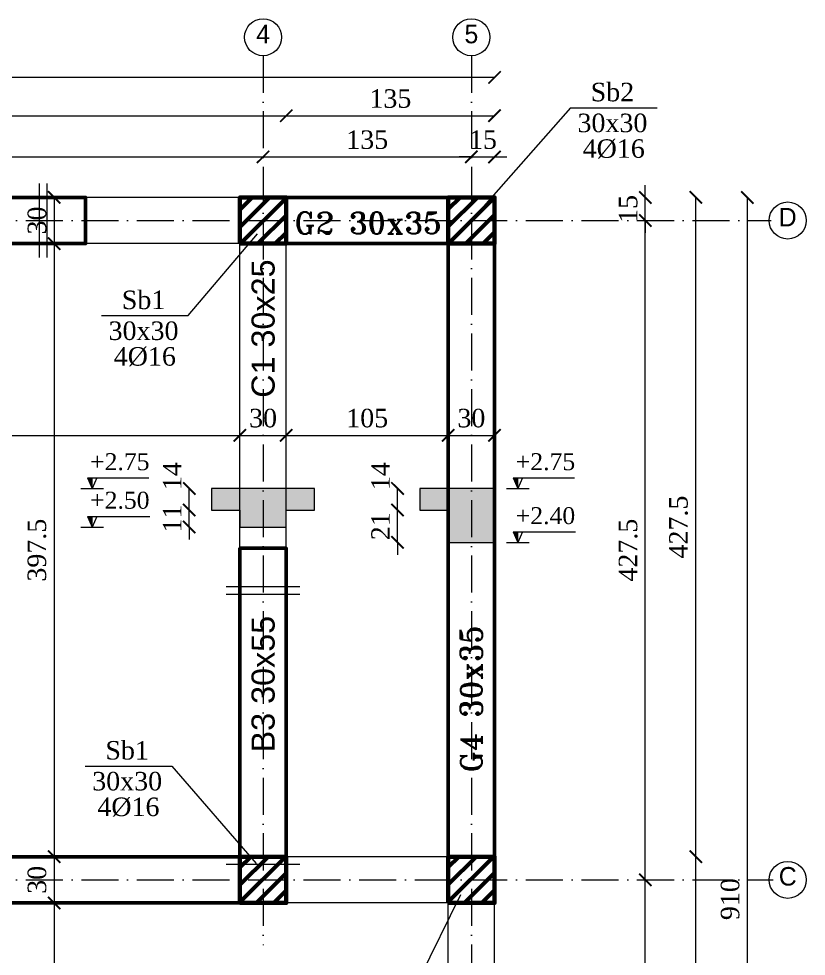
# Model space of a CAD drawing. Header units: millimetres. Extents: x 101328 to 154515, y -615720 to -604223.
# Drawn here: x 110650 to 115754, y -610302 to -604223 of the extents above; entities that cross this region are included whole.
import ezdxf
from ezdxf.enums import TextEntityAlignment as Align

# ---------------------------------------------------------------- set-up
doc = ezdxf.new("R2010")
doc.units = ezdxf.units.MM
doc.header["$PDMODE"] = 2
doc.header["$PDSIZE"] = 50
doc.linetypes.add('ACAD_ISO10W100', pattern=[18, 12, -3, 0, -3])
doc.layers.get('0').update_dxf_attribs({"lineweight": 15})
doc.layers.get('Defpoints').update_dxf_attribs({"color": 4})
for name, color, linetype, lineweight in [('Axe', 1, 'ACAD_ISO10W100', 18), ('Centuri', 7, 'Continuous', 15), ('Cofrag', 21, 'Continuous', 15), ('Cote', 7, 'Continuous', 18), ('Grinzi', 2, 'Continuous', 50), ('Stalpi', 11, 'Continuous', 60), ('Stalpi notatii', 4, 'Continuous', 20)]:
    doc.layers.add(name, color=color, linetype=linetype, lineweight=lineweight)
doc.layers.add('Markers', color=7, linetype='Continuous')
doc.layers.add('NEVAZUT', color=51, linetype='Continuous', lineweight=15, plot=False)
doc.styles.add('arial r150', font='arial.ttf', dxfattribs={"height": 150})
doc.styles.add('cezar', font='times.ttf')
doc.styles.add('GENERATED_STYLE_4', font='BELLB.TTF')
doc.styles.add('Roman Triplex', font='romant.shx')
doc.styles.add('WMF-Times New Roman0', font='times.ttf')
doc.dimstyles.new('Centimetri 50', dxfattribs={"dimtxt": 120, "dimasz": 80, "dimexe": 1, "dimexo": 1, "dimgap": 50, "dimtad": 1, "dimdec": 0, "dimlfac": 0.1, "dimdsep": 46, "dimtxsty": 'WMF-Times New Roman0', "dimblk": 'ARCHTICK', "dimcen": 40, "dimse1": 1, "dimse2": 1, "dimclrd": 256, "dimclre": 256, "dimclrt": 256, "dimadec": 0, "dimazin": 2, "dimtp": 0.1, "dimtm": 0.1, "dimtfac": 0.71, "dimtdec": 0, "dimtix": 1, "dimtmove": 0, "dimatfit": 3, "dimfxl": 1, "dimlwd": -1, "dimlwe": -1, "dimarcsym": 0})
doc.dimstyles.new('Centimetri 50 cu virgula', dxfattribs={"dimtxt": 120, "dimasz": 80, "dimexe": 1, "dimexo": 1, "dimgap": 50, "dimtad": 1, "dimdec": 1, "dimlfac": 0.1, "dimzin": 12, "dimdsep": 46, "dimtxsty": 'WMF-Times New Roman0', "dimblk": 'ARCHTICK', "dimcen": 0, "dimse1": 1, "dimse2": 1, "dimclrd": 256, "dimclre": 256, "dimclrt": 256, "dimadec": 0, "dimazin": 3, "dimtp": 0.1, "dimtm": 0.1, "dimtfac": 0.71, "dimtdec": 1, "dimtix": 1, "dimtmove": 0, "dimatfit": 3, "dimfxl": 1, "dimlwd": -1, "dimlwe": -1, "dimarcsym": 0})
pattern_1 = [(45, (-30521.63, -2480.97), (-56.126601, 56.126601), [])]

# ---------------------------------------------------------------- blocks, each defined once
blk = doc.blocks.new('_ArchTick')
at = {"color": 0, "linetype": 'ByBlock', "const_width": 0.15}
blk.add_lwpolyline([(-0.5, -0.5), (0.5, 0.5)], dxfattribs=at)
blk = doc.blocks.new('*D7335')
at = {"layer": 'Cote', "ltscale": 1.5, "transparency": 16777216}
blk.add_line((114711.1, -614331.3), (114711.1, -609806.3), dxfattribs=at)
at = {"layer": 'Defpoints', "color": 0, "ltscale": 1.5, "transparency": 16777216}
for p in [(114711.1, -609806.3), (115539.5, -609806.3), (115569.5, -614331.3)]:
    blk.add_point(p, dxfattribs=at)
at = {"layer": 'Cote', "ltscale": 1.5, "transparency": 16777216, "xscale": 80, "yscale": 80, "zscale": 80}
for p, rotation in [((114711.1, -609806.3), 90), ((114711.1, -614331.3), 270)]:
    blk.add_blockref('_ArchTick', p, dxfattribs=dict(at, rotation=rotation))
at = {"layer": 'Cote', "ltscale": 1.5, "transparency": 16777216, "insert": (114599.9, -612068.8), "char_height": 120, "attachment_point": 5, "rotation": 90, "style": 'WMF-Times New Roman0'}
blk.add_mtext('452.5', dxfattribs=at)
blk = doc.blocks.new('*D7336')
at = {"layer": 'Cote', "ltscale": 1.5, "transparency": 16777216}
blk.add_line((114711.1, -609806.3), (114711.1, -605531.3), dxfattribs=at)
at = {"layer": 'Defpoints', "color": 0, "ltscale": 1.5, "transparency": 16777216}
for p in [(114711.1, -605531.3), (115527.2, -605531.3), (115539.5, -609806.3)]:
    blk.add_point(p, dxfattribs=at)
at = {"layer": 'Cote', "ltscale": 1.5, "transparency": 16777216, "xscale": 80, "yscale": 80, "zscale": 80}
for p, rotation in [((114711.1, -605531.3), 90), ((114711.1, -609806.3), 270)]:
    blk.add_blockref('_ArchTick', p, dxfattribs=dict(at, rotation=rotation))
at = {"layer": 'Cote', "ltscale": 1.5, "transparency": 16777216, "insert": (114599.9, -607668.8), "char_height": 120, "attachment_point": 5, "rotation": 90, "style": 'WMF-Times New Roman0'}
blk.add_mtext('427.5', dxfattribs=at)
blk = doc.blocks.new('*D7338')
at = {"layer": 'Cote', "ltscale": 1.5, "transparency": 16777216}
blk.add_line((115037.9, -614481.3), (115037.9, -609656.3), dxfattribs=at)
at = {"layer": 'Defpoints', "color": 0, "ltscale": 1.5, "transparency": 16777216}
for p in [(113733.7, -609656.3), (115037.9, -609656.3), (113733.7, -614481.3)]:
    blk.add_point(p, dxfattribs=at)
at = {"layer": 'Cote', "ltscale": 1.5, "transparency": 16777216, "xscale": 80, "yscale": 80, "zscale": 80}
for p, rotation in [((115037.9, -609656.3), 90), ((115037.9, -614481.3), 270)]:
    blk.add_blockref('_ArchTick', p, dxfattribs=dict(at, rotation=rotation))
at = {"layer": 'Cote', "ltscale": 1.5, "transparency": 16777216, "insert": (114926.7, -612068.8), "char_height": 120, "attachment_point": 5, "rotation": 90, "style": 'WMF-Times New Roman0'}
blk.add_mtext('482.5', dxfattribs=at)
blk = doc.blocks.new('*D7339')
at = {"layer": 'Cote', "ltscale": 1.5, "transparency": 16777216}
blk.add_line((115037.9, -609656.3), (115037.9, -605381.3), dxfattribs=at)
at = {"layer": 'Defpoints', "color": 0, "ltscale": 1.5, "transparency": 16777216}
for p in [(113733.7, -605381.3), (115037.9, -605381.3), (113733.7, -609656.3)]:
    blk.add_point(p, dxfattribs=at)
at = {"layer": 'Cote', "ltscale": 1.5, "transparency": 16777216, "xscale": 80, "yscale": 80, "zscale": 80}
for p, rotation in [((115037.9, -605381.3), 90), ((115037.9, -609656.3), 270)]:
    blk.add_blockref('_ArchTick', p, dxfattribs=dict(at, rotation=rotation))
at = {"layer": 'Cote', "ltscale": 1.5, "transparency": 16777216, "insert": (114926.7, -607518.8), "char_height": 120, "attachment_point": 5, "rotation": 90, "style": 'WMF-Times New Roman0'}
blk.add_mtext('427.5', dxfattribs=at)
blk = doc.blocks.new('*D7340')
at = {"layer": 'Cote', "ltscale": 1.5, "transparency": 16777216}
blk.add_line((115372, -605381.3), (115372, -614481.3), dxfattribs=at)
at = {"layer": 'Defpoints', "color": 0, "ltscale": 1.5, "transparency": 16777216}
for p in [(113433.7, -605381.3), (113433.7, -614481.3), (115372, -614481.3)]:
    blk.add_point(p, dxfattribs=at)
at = {"layer": 'Cote', "ltscale": 1.5, "transparency": 16777216, "xscale": 80, "yscale": 80, "zscale": 80}
for p, rotation in [((115372, -605381.3), 90), ((115372, -614481.3), 270)]:
    blk.add_blockref('_ArchTick', p, dxfattribs=dict(at, rotation=rotation))
at = {"layer": 'Cote', "ltscale": 1.5, "transparency": 16777216, "insert": (115260.8, -609931.3), "char_height": 120, "attachment_point": 5, "rotation": 90, "style": 'WMF-Times New Roman0'}
blk.add_mtext('910', dxfattribs=at)
blk = doc.blocks.new('*D7341')
at = {"layer": 'Cote', "ltscale": 1.5, "transparency": 16777216}
for p, q in [((114711.1, -605381.3), (114711.1, -605301.3)), ((114711.1, -605531.3), (114711.1, -605381.3)), ((114711.1, -605531.3), (114711.1, -605611.3))]:
    blk.add_line(p, q, dxfattribs=at)
at = {"layer": 'Defpoints', "color": 0, "ltscale": 1.5, "transparency": 16777216}
for p in [(113433.7, -605381.3), (114711.1, -605381.3), (113433.7, -605531.3)]:
    blk.add_point(p, dxfattribs=at)
at = {"layer": 'Cote', "ltscale": 1.5, "transparency": 16777216, "xscale": 80, "yscale": 80, "zscale": 80}
for p, rotation in [((114711.1, -605381.3), 270), ((114711.1, -605531.3), 90)]:
    blk.add_blockref('_ArchTick', p, dxfattribs=dict(at, rotation=rotation))
at = {"layer": 'Cote', "ltscale": 1.5, "transparency": 16777216, "insert": (114600.1, -605456.3), "char_height": 120, "attachment_point": 5, "rotation": 90, "style": 'WMF-Times New Roman0'}
blk.add_mtext('15', dxfattribs=at)
blk = doc.blocks.new('*D7343')
at = {"layer": 'Cote', "ltscale": 1.5, "transparency": 16777216}
blk.add_line((106958.7, -605119), (112233.7, -605119), dxfattribs=at)
at = {"layer": 'Defpoints', "color": 0, "ltscale": 1.5, "transparency": 16777216}
for p in [(106958.7, -604463.2), (112233.7, -604463.2), (112233.7, -605119)]:
    blk.add_point(p, dxfattribs=at)
at = {"layer": 'Cote', "ltscale": 1.5, "transparency": 16777216, "xscale": 80, "yscale": 80, "zscale": 80, "rotation": 180}
blk.add_blockref('_ArchTick', (106958.7, -605119), dxfattribs=at)
at = {"layer": 'Cote', "ltscale": 1.5, "transparency": 16777216, "xscale": 80, "yscale": 80, "zscale": 80}
blk.add_blockref('_ArchTick', (112233.7, -605119), dxfattribs=at)
at = {"layer": 'Cote', "ltscale": 1.5, "transparency": 16777216, "insert": (109596.2, -605007.8), "char_height": 120, "attachment_point": 5, "style": 'WMF-Times New Roman0'}
blk.add_mtext('527.5', dxfattribs=at)
blk = doc.blocks.new('*D7344')
at = {"layer": 'Cote', "ltscale": 1.5, "transparency": 16777216}
blk.add_line((112233.7, -605119), (113583.7, -605119), dxfattribs=at)
at = {"layer": 'Defpoints', "color": 0, "ltscale": 1.5, "transparency": 16777216}
for p in [(112233.7, -604463.2), (113583.7, -604463.2), (113583.7, -605119)]:
    blk.add_point(p, dxfattribs=at)
at = {"layer": 'Cote', "ltscale": 1.5, "transparency": 16777216, "xscale": 80, "yscale": 80, "zscale": 80, "rotation": 180}
blk.add_blockref('_ArchTick', (112233.7, -605119), dxfattribs=at)
at = {"layer": 'Cote', "ltscale": 1.5, "transparency": 16777216, "xscale": 80, "yscale": 80, "zscale": 80}
blk.add_blockref('_ArchTick', (113583.7, -605119), dxfattribs=at)
at = {"layer": 'Cote', "ltscale": 1.5, "transparency": 16777216, "insert": (112908.7, -605007.9), "char_height": 120, "attachment_point": 5, "style": 'WMF-Times New Roman0'}
blk.add_mtext('135', dxfattribs=at)
blk = doc.blocks.new('*D7345')
at = {"layer": 'Cote', "ltscale": 1.5, "transparency": 16777216}
blk.add_line((102533.7, -604852.3), (112383.7, -604852.3), dxfattribs=at)
at = {"layer": 'Defpoints', "color": 0, "ltscale": 1.5, "transparency": 16777216}
for p in [(112383.7, -604852.3), (102533.7, -605381.3), (112383.7, -605381.3)]:
    blk.add_point(p, dxfattribs=at)
at = {"layer": 'Cote', "ltscale": 1.5, "transparency": 16777216, "xscale": 80, "yscale": 80, "zscale": 80, "rotation": 180}
blk.add_blockref('_ArchTick', (102533.7, -604852.3), dxfattribs=at)
at = {"layer": 'Cote', "ltscale": 1.5, "transparency": 16777216, "xscale": 80, "yscale": 80, "zscale": 80}
blk.add_blockref('_ArchTick', (112383.7, -604852.3), dxfattribs=at)
at = {"layer": 'Cote', "ltscale": 1.5, "transparency": 16777216, "insert": (107458.7, -604741.1), "char_height": 120, "attachment_point": 5, "style": 'WMF-Times New Roman0'}
blk.add_mtext('985', dxfattribs=at)
blk = doc.blocks.new('*D7346')
at = {"layer": 'Cote', "ltscale": 1.5, "transparency": 16777216}
blk.add_line((112383.7, -604852.3), (113733.7, -604852.3), dxfattribs=at)
at = {"layer": 'Defpoints', "color": 0, "ltscale": 1.5, "transparency": 16777216}
for p in [(113733.7, -604852.3), (112383.7, -605381.3), (113733.7, -605381.3)]:
    blk.add_point(p, dxfattribs=at)
at = {"layer": 'Cote', "ltscale": 1.5, "transparency": 16777216, "xscale": 80, "yscale": 80, "zscale": 80, "rotation": 180}
blk.add_blockref('_ArchTick', (112383.7, -604852.3), dxfattribs=at)
at = {"layer": 'Cote', "ltscale": 1.5, "transparency": 16777216, "xscale": 80, "yscale": 80, "zscale": 80}
blk.add_blockref('_ArchTick', (113733.7, -604852.3), dxfattribs=at)
at = {"layer": 'Cote', "ltscale": 1.5, "transparency": 16777216, "insert": (113058.7, -604741.3), "char_height": 120, "attachment_point": 5, "style": 'WMF-Times New Roman0'}
blk.add_mtext('135', dxfattribs=at)
blk = doc.blocks.new('*D7347')
at = {"layer": 'Cote', "ltscale": 1.5, "transparency": 16777216}
blk.add_line((113733.7, -604604.1), (102533.7, -604604.1), dxfattribs=at)
at = {"layer": 'Defpoints', "color": 0, "ltscale": 1.5, "transparency": 16777216}
for p in [(102533.7, -604604.1), (102533.7, -605681.3), (113733.7, -605681.3)]:
    blk.add_point(p, dxfattribs=at)
at = {"layer": 'Cote', "ltscale": 1.5, "transparency": 16777216, "xscale": 80, "yscale": 80, "zscale": 80, "rotation": 180}
blk.add_blockref('_ArchTick', (102533.7, -604604.1), dxfattribs=at)
at = {"layer": 'Cote', "ltscale": 1.5, "transparency": 16777216, "xscale": 80, "yscale": 80, "zscale": 80}
blk.add_blockref('_ArchTick', (113733.7, -604604.1), dxfattribs=at)
at = {"layer": 'Cote', "ltscale": 1.5, "transparency": 16777216, "insert": (108133.7, -604493), "char_height": 120, "attachment_point": 5, "style": 'WMF-Times New Roman0'}
blk.add_mtext('1120', dxfattribs=at)
blk = doc.blocks.new('*D7348')
at = {"layer": 'Cote', "ltscale": 1.5, "transparency": 16777216}
for p, q in [((113583.7, -605119), (113503.7, -605119)), ((113583.7, -605119), (113733.7, -605119)), ((113733.7, -605119), (113813.7, -605119))]:
    blk.add_line(p, q, dxfattribs=at)
at = {"layer": 'Defpoints', "color": 0, "ltscale": 1.5, "transparency": 16777216}
for p in [(113733.7, -605119), (113583.7, -605381.3), (113733.7, -605381.3)]:
    blk.add_point(p, dxfattribs=at)
at = {"layer": 'Cote', "ltscale": 1.5, "transparency": 16777216, "xscale": 80, "yscale": 80, "zscale": 80}
blk.add_blockref('_ArchTick', (113583.7, -605119), dxfattribs=at)
at = {"layer": 'Cote', "ltscale": 1.5, "transparency": 16777216, "xscale": 80, "yscale": 80, "zscale": 80, "rotation": 180}
blk.add_blockref('_ArchTick', (113733.7, -605119), dxfattribs=at)
at = {"layer": 'Cote', "ltscale": 1.5, "transparency": 16777216, "insert": (113658.7, -605007.9), "char_height": 120, "attachment_point": 5, "style": 'WMF-Times New Roman0'}
blk.add_mtext('15', dxfattribs=at)
blk = doc.blocks.new('*D7358')
at = {"layer": 'Cote', "ltscale": 1.5, "transparency": 16777216}
blk.add_line((107083.7, -606924.2), (112083.7, -606924.2), dxfattribs=at)
at = {"layer": 'Defpoints', "color": 0, "ltscale": 1.5, "transparency": 16777216}
for p in [(107083.7, -605681.3), (112083.7, -605681.3), (112083.7, -606924.2)]:
    blk.add_point(p, dxfattribs=at)
at = {"layer": 'Cote', "ltscale": 1.5, "transparency": 16777216, "xscale": 80, "yscale": 80, "zscale": 80, "rotation": 180}
blk.add_blockref('_ArchTick', (107083.7, -606924.2), dxfattribs=at)
at = {"layer": 'Cote', "ltscale": 1.5, "transparency": 16777216, "xscale": 80, "yscale": 80, "zscale": 80}
blk.add_blockref('_ArchTick', (112083.7, -606924.2), dxfattribs=at)
at = {"layer": 'Cote', "ltscale": 1.5, "transparency": 16777216, "insert": (109583.7, -606813.2), "char_height": 120, "attachment_point": 5, "style": 'WMF-Times New Roman0'}
blk.add_mtext('500', dxfattribs=at)
blk = doc.blocks.new('*D7359')
at = {"layer": 'Cote', "ltscale": 1.5, "transparency": 16777216}
blk.add_line((112083.7, -606924.2), (112383.7, -606924.2), dxfattribs=at)
at = {"layer": 'Defpoints', "color": 0, "ltscale": 1.5, "transparency": 16777216}
for p in [(112083.7, -605681.3), (112383.7, -605681.3), (112383.7, -606924.2)]:
    blk.add_point(p, dxfattribs=at)
at = {"layer": 'Cote', "ltscale": 1.5, "transparency": 16777216, "xscale": 80, "yscale": 80, "zscale": 80, "rotation": 180}
blk.add_blockref('_ArchTick', (112083.7, -606924.2), dxfattribs=at)
at = {"layer": 'Cote', "ltscale": 1.5, "transparency": 16777216, "xscale": 80, "yscale": 80, "zscale": 80}
blk.add_blockref('_ArchTick', (112383.7, -606924.2), dxfattribs=at)
at = {"layer": 'Cote', "ltscale": 1.5, "transparency": 16777216, "insert": (112233.7, -606813.2), "char_height": 120, "attachment_point": 5, "style": 'WMF-Times New Roman0'}
blk.add_mtext('30', dxfattribs=at)
blk = doc.blocks.new('*D7360')
at = {"layer": 'Cote', "ltscale": 1.5, "transparency": 16777216}
blk.add_line((112383.7, -606924.2), (113433.7, -606924.2), dxfattribs=at)
at = {"layer": 'Defpoints', "color": 0, "ltscale": 1.5, "transparency": 16777216}
for p in [(112383.7, -605681.3), (113433.7, -605681.3), (113433.7, -606924.2)]:
    blk.add_point(p, dxfattribs=at)
at = {"layer": 'Cote', "ltscale": 1.5, "transparency": 16777216, "xscale": 80, "yscale": 80, "zscale": 80, "rotation": 180}
blk.add_blockref('_ArchTick', (112383.7, -606924.2), dxfattribs=at)
at = {"layer": 'Cote', "ltscale": 1.5, "transparency": 16777216, "xscale": 80, "yscale": 80, "zscale": 80}
blk.add_blockref('_ArchTick', (113433.7, -606924.2), dxfattribs=at)
at = {"layer": 'Cote', "ltscale": 1.5, "transparency": 16777216, "insert": (112908.7, -606813.2), "char_height": 120, "attachment_point": 5, "style": 'WMF-Times New Roman0'}
blk.add_mtext('105', dxfattribs=at)
blk = doc.blocks.new('*D7361')
at = {"layer": 'Cote', "ltscale": 1.5, "transparency": 16777216}
blk.add_line((113433.7, -606924.2), (113733.7, -606924.2), dxfattribs=at)
at = {"layer": 'Defpoints', "color": 0, "ltscale": 1.5, "transparency": 16777216}
for p in [(113733.7, -605381.3), (113733.7, -606924.2), (113433.7, -609956.3)]:
    blk.add_point(p, dxfattribs=at)
at = {"layer": 'Cote', "ltscale": 1.5, "transparency": 16777216, "xscale": 80, "yscale": 80, "zscale": 80, "rotation": 180}
blk.add_blockref('_ArchTick', (113433.7, -606924.2), dxfattribs=at)
at = {"layer": 'Cote', "ltscale": 1.5, "transparency": 16777216, "xscale": 80, "yscale": 80, "zscale": 80}
blk.add_blockref('_ArchTick', (113733.7, -606924.2), dxfattribs=at)
at = {"layer": 'Cote', "ltscale": 1.5, "transparency": 16777216, "insert": (113583.7, -606813.2), "char_height": 120, "attachment_point": 5, "style": 'WMF-Times New Roman0'}
blk.add_mtext('30', dxfattribs=at)
blk = doc.blocks.new('*D7365')
at = {"layer": 'Cote', "ltscale": 1.5, "transparency": 16777216}
blk.add_line((104048.1, -611931.3), (104048.1, -609956.3), dxfattribs=at)
at = {"layer": 'Defpoints', "color": 0, "ltscale": 1.5, "transparency": 16777216}
for p in [(104048.1, -609956.3), (112083.7, -609956.3), (102833.7, -611931.3)]:
    blk.add_point(p, dxfattribs=at)
at = {"layer": 'Cote', "ltscale": 1.5, "transparency": 16777216, "xscale": 80, "yscale": 80, "zscale": 80}
for p, rotation in [((104048.1, -609956.3), 90), ((104048.1, -611931.3), 270)]:
    blk.add_blockref('_ArchTick', p, dxfattribs=dict(at, rotation=rotation))
at = {"layer": 'Cote', "ltscale": 1.5, "transparency": 16777216, "insert": (103936.9, -610943.8), "char_height": 120, "attachment_point": 5, "rotation": 90, "style": 'WMF-Times New Roman0'}
blk.add_mtext('197.5', dxfattribs=at)
blk = doc.blocks.new('*D7374')
at = {"layer": 'Cote', "ltscale": 1.5, "transparency": 16777216}
blk.add_line((110879.8, -605381.3), (110879.8, -605681.3), dxfattribs=at)
at = {"layer": 'Defpoints', "color": 0, "ltscale": 1.5, "transparency": 16777216}
for p in [(112083.7, -605381.3), (110879.8, -605681.3), (112083.7, -605681.3)]:
    blk.add_point(p, dxfattribs=at)
at = {"layer": 'Cote', "ltscale": 1.5, "transparency": 16777216, "xscale": 80, "yscale": 80, "zscale": 80}
for p, rotation in [((110879.8, -605381.3), 90), ((110879.8, -605681.3), 270)]:
    blk.add_blockref('_ArchTick', p, dxfattribs=dict(at, rotation=rotation))
at = {"layer": 'Cote', "ltscale": 1.5, "transparency": 16777216, "insert": (110768.8, -605531.3), "char_height": 120, "attachment_point": 5, "rotation": 90, "style": 'WMF-Times New Roman0'}
blk.add_mtext('30', dxfattribs=at)
blk = doc.blocks.new('*D7375')
at = {"layer": 'Cote', "ltscale": 1.5, "transparency": 16777216}
blk.add_line((110879.8, -605681.3), (110879.8, -609656.3), dxfattribs=at)
at = {"layer": 'Defpoints', "color": 0, "ltscale": 1.5, "transparency": 16777216}
for p in [(112083.7, -605681.3), (110879.8, -609656.3), (112083.7, -609656.3)]:
    blk.add_point(p, dxfattribs=at)
at = {"layer": 'Cote', "ltscale": 1.5, "transparency": 16777216, "xscale": 80, "yscale": 80, "zscale": 80}
for p, rotation in [((110879.8, -605681.3), 90), ((110879.8, -609656.3), 270)]:
    blk.add_blockref('_ArchTick', p, dxfattribs=dict(at, rotation=rotation))
at = {"layer": 'Cote', "ltscale": 1.5, "transparency": 16777216, "insert": (110768.6, -607668.8), "char_height": 120, "attachment_point": 5, "rotation": 90, "style": 'WMF-Times New Roman0'}
blk.add_mtext('397.5', dxfattribs=at)
blk = doc.blocks.new('*D7376')
at = {"layer": 'Cote', "ltscale": 1.5, "transparency": 16777216}
blk.add_line((110879.8, -609656.3), (110879.8, -609956.3), dxfattribs=at)
at = {"layer": 'Defpoints', "color": 0, "ltscale": 1.5, "transparency": 16777216}
for p in [(112083.7, -609656.3), (110879.8, -609956.3), (112083.7, -609956.3)]:
    blk.add_point(p, dxfattribs=at)
at = {"layer": 'Cote', "ltscale": 1.5, "transparency": 16777216, "xscale": 80, "yscale": 80, "zscale": 80}
for p, rotation in [((110879.8, -609656.3), 90), ((110879.8, -609956.3), 270)]:
    blk.add_blockref('_ArchTick', p, dxfattribs=dict(at, rotation=rotation))
at = {"layer": 'Cote', "ltscale": 1.5, "transparency": 16777216, "insert": (110768.8, -609806.3), "char_height": 120, "attachment_point": 5, "rotation": 90, "style": 'WMF-Times New Roman0'}
blk.add_mtext('30', dxfattribs=at)
blk = doc.blocks.new('*D7377')
at = {"layer": 'Cote', "ltscale": 1.5, "transparency": 16777216}
blk.add_line((110879.8, -609956.3), (110879.8, -614181.3), dxfattribs=at)
at = {"layer": 'Defpoints', "color": 0, "ltscale": 1.5, "transparency": 16777216}
for p in [(112083.7, -609956.3), (110879.8, -614181.3), (113433.7, -614181.3)]:
    blk.add_point(p, dxfattribs=at)
at = {"layer": 'Cote', "ltscale": 1.5, "transparency": 16777216, "xscale": 80, "yscale": 80, "zscale": 80}
for p, rotation in [((110879.8, -609956.3), 90), ((110879.8, -614181.3), 270)]:
    blk.add_blockref('_ArchTick', p, dxfattribs=dict(at, rotation=rotation))
at = {"layer": 'Cote', "ltscale": 1.5, "transparency": 16777216, "insert": (110768.6, -612477.5), "char_height": 120, "attachment_point": 5, "rotation": 90, "style": 'WMF-Times New Roman0'}
blk.add_mtext('422.5', dxfattribs=at)
blk = doc.blocks.new('*D7381')
at = {"layer": 'Cofrag', "transparency": 16777216}
for p, q in [((111755, -607408.8), (111755, -607328.8)), ((111755, -607518.8), (111755, -607408.8)), ((111755, -607518.8), (111755, -607598.8))]:
    blk.add_line(p, q, dxfattribs=at)
at = {"layer": 'Defpoints', "color": 0, "transparency": 16777216}
for p in [(111755, -607408.8), (111900.4, -607408.8), (112083.7, -607518.8)]:
    blk.add_point(p, dxfattribs=at)
at = {"layer": 'Cofrag', "transparency": 16777216, "xscale": 80, "yscale": 80, "zscale": 80}
for p, rotation in [((111755, -607408.8), 270), ((111755, -607518.8), 90)]:
    blk.add_blockref('_ArchTick', p, dxfattribs=dict(at, rotation=rotation))
at = {"layer": 'Cofrag', "transparency": 16777216, "insert": (111645, -607463.8), "char_height": 120, "attachment_point": 5, "rotation": 90, "style": 'WMF-Times New Roman0'}
blk.add_mtext('11', dxfattribs=at)
blk = doc.blocks.new('*D7382')
at = {"layer": 'Cofrag', "transparency": 16777216}
blk.add_line((111755, -607408.8), (111755, -607268.8), dxfattribs=at)
at = {"layer": 'Defpoints', "color": 0, "transparency": 16777216}
for p in [(111755, -607268.8), (111900.4, -607268.8), (111900.4, -607408.8)]:
    blk.add_point(p, dxfattribs=at)
at = {"layer": 'Cofrag', "transparency": 16777216, "xscale": 80, "yscale": 80, "zscale": 80}
for p, rotation in [((111755, -607268.8), 90), ((111755, -607408.8), 270)]:
    blk.add_blockref('_ArchTick', p, dxfattribs=dict(at, rotation=rotation))
at = {"layer": 'Cofrag', "transparency": 16777216, "insert": (111645, -607188.8), "char_height": 120, "attachment_point": 5, "rotation": 90, "style": 'WMF-Times New Roman0'}
blk.add_mtext('14', dxfattribs=at)
blk = doc.blocks.new('*D7387')
at = {"layer": 'Cofrag', "transparency": 16777216}
for p, q in [((113105, -607408.8), (113105, -607328.8)), ((113105, -607618.8), (113105, -607408.8)), ((113105, -607618.8), (113105, -607698.8))]:
    blk.add_line(p, q, dxfattribs=at)
at = {"layer": 'Defpoints', "color": 0, "transparency": 16777216}
for p in [(113105, -607408.8), (113250.4, -607408.8), (113433.7, -607618.8)]:
    blk.add_point(p, dxfattribs=at)
at = {"layer": 'Cofrag', "transparency": 16777216, "xscale": 80, "yscale": 80, "zscale": 80}
for p, rotation in [((113105, -607408.8), 270), ((113105, -607618.8), 90)]:
    blk.add_blockref('_ArchTick', p, dxfattribs=dict(at, rotation=rotation))
at = {"layer": 'Cofrag', "transparency": 16777216, "insert": (112995, -607513.8), "char_height": 120, "attachment_point": 5, "rotation": 90, "style": 'WMF-Times New Roman0'}
blk.add_mtext('21', dxfattribs=at)
blk = doc.blocks.new('*D7388')
at = {"layer": 'Cofrag', "transparency": 16777216}
blk.add_line((113105, -607408.8), (113105, -607268.8), dxfattribs=at)
at = {"layer": 'Defpoints', "color": 0, "transparency": 16777216}
for p in [(113105, -607268.8), (113250.4, -607268.8), (113250.4, -607408.8)]:
    blk.add_point(p, dxfattribs=at)
at = {"layer": 'Cofrag', "transparency": 16777216, "xscale": 80, "yscale": 80, "zscale": 80}
for p, rotation in [((113105, -607268.8), 90), ((113105, -607408.8), 270)]:
    blk.add_blockref('_ArchTick', p, dxfattribs=dict(at, rotation=rotation))
at = {"layer": 'Cofrag', "transparency": 16777216, "insert": (112995, -607188.8), "char_height": 120, "attachment_point": 5, "rotation": 90, "style": 'WMF-Times New Roman0'}
blk.add_mtext('14', dxfattribs=at)

msp = doc.modelspace()

# ---------------------------------------------------------------- hatches: boundary and pattern name
at = {"layer": 'Cofrag'}
for points in [[(111126.29, -607200.24), (111095.73, -607200.24), (111126.29, -607268.76)], [(113884.99, -607200.24), (113854.43, -607200.24), (113884.99, -607268.76)], [(112383.75, -607408.76), (112567.12, -607408.76), (112567.12, -607268.76), (111900.38, -607268.76), (111900.38, -607408.76), (112083.75, -607408.76), (112083.75, -607518.76), (112383.75, -607518.76)], [(113733.75, -607408.76), (113733.75, -607268.76), (113250.38, -607268.76), (113250.38, -607408.76), (113433.75, -607408.76), (113433.75, -607618.76), (113733.75, -607618.76)], [(111126.29, -607450.24), (111095.73, -607450.24), (111126.29, -607518.76)], [(113884.99, -607550.24), (113854.43, -607550.24), (113884.99, -607618.76)]]:
    msp.add_hatch(color=256, dxfattribs=at).paths.add_polyline_path(points)
at = {"layer": 'Stalpi', "ltscale": 1.5}
h = msp.add_hatch(dxfattribs=at)
h.set_pattern_fill('ANSI31', color=256, scale=25, style=0)
h.set_pattern_definition(pattern_1)
h.paths.add_polyline_path([(112083.75, -605681.26), (112383.75, -605681.26), (112383.75, -605381.26), (112083.75, -605381.26)])
h = msp.add_hatch(dxfattribs=at)
h.set_pattern_fill('ANSI31', color=256, scale=25, style=0)
h.set_pattern_definition(pattern_1)
h.paths.add_polyline_path([(112083.75, -605681.26), (112383.75, -605681.26), (112383.75, -605381.26), (112083.75, -605381.26)])
h = msp.add_hatch(dxfattribs=at)
h.set_pattern_fill('ANSI31', color=256, scale=25, style=0)
h.set_pattern_definition(pattern_1)
h.paths.add_polyline_path([(113433.75, -605681.26), (113733.75, -605681.26), (113733.75, -605381.26), (113433.75, -605381.26)])
h = msp.add_hatch(dxfattribs=at)
h.set_pattern_fill('ANSI31', color=256, scale=25, style=0)
h.set_pattern_definition(pattern_1)
h.paths.add_polyline_path([(112083.75, -609956.26), (112383.75, -609956.26), (112383.75, -609656.26), (112083.75, -609656.26)])
h = msp.add_hatch(dxfattribs=at)
h.set_pattern_fill('ANSI31', color=256, scale=25, style=0)
h.set_pattern_definition(pattern_1)
h.paths.add_polyline_path([(113433.75, -609956.26), (113733.75, -609956.26), (113733.75, -609656.26), (113433.75, -609656.26)])

# ---------------------------------------------------------------- linework, layer by layer
at = {"layer": 'Axe', "ltscale": 20}
for p, q in [((112233.75, -604463.23), (112233.75, -610228.93)), ((113583.75, -604463.23), (113583.75, -615461.84)), ((101693.4, -605531.26), (115527.15, -605531.26)), ((101693.4, -609806.26), (115539.5, -609806.26))]:
    msp.add_line(p, q, dxfattribs=at)
at = {"layer": 'Axe', "color": 0, "linetype": 'ByBlock'}
for centre in [(112233.75, -604343.23), (113583.75, -604343.23), (115633.92, -605531.26), (115633.92, -609806.26)]:
    msp.add_circle(centre, 120, dxfattribs=at)
at = {"layer": 'Centuri', "ltscale": 1.5}
for points in [[(112383.75, -609656.26), (112383.75, -605381.26), (112383.75, -605381.26), (102533.75, -605381.26), (102533.75, -614481.26), (113733.75, -614481.26), (113733.75, -609656.26)], [(102833.75, -614181.26), (113433.75, -614181.26), (113433.75, -609956.26), (112083.75, -609956.26), (112083.75, -605681.26), (102833.75, -605681.26)]]:
    msp.add_lwpolyline(points, close=True, dxfattribs=at)
at = {"layer": 'Cofrag'}
for p, q in [((111095.73, -607200.24), (111494.11, -607200.24)), ((111095.73, -607200.24), (111126.29, -607268.76)), ((111126.29, -607200.24), (111156.86, -607200.24)), ((111156.86, -607200.24), (111126.29, -607268.76)), ((111126.29, -607268.76), (111126.29, -607200.24)), ((113854.43, -607200.24), (114252.81, -607200.24)), ((113854.43, -607200.24), (113884.99, -607268.76)), ((113884.99, -607200.24), (113915.56, -607200.24)), ((113915.56, -607200.24), (113884.99, -607268.76)), ((113884.99, -607268.76), (113884.99, -607200.24)), ((111053.21, -607268.76), (111199.38, -607268.76)), ((113811.91, -607268.76), (113958.08, -607268.76)), ((111095.73, -607450.24), (111480.06, -607450.24)), ((111095.73, -607450.24), (111499.3, -607450.24)), ((111095.73, -607450.24), (111126.29, -607518.76)), ((111126.29, -607450.24), (111156.86, -607450.24)), ((111156.86, -607450.24), (111126.29, -607518.76)), ((111126.29, -607518.76), (111126.29, -607450.24)), ((111053.21, -607518.76), (111199.38, -607518.76)), ((113854.43, -607550.24), (114238.76, -607550.24)), ((113854.43, -607550.24), (114258, -607550.24)), ((113854.43, -607550.24), (113884.99, -607618.76)), ((113884.99, -607550.24), (113915.56, -607550.24)), ((113915.56, -607550.24), (113884.99, -607618.76)), ((113884.99, -607618.76), (113884.99, -607550.24)), ((113811.91, -607618.76), (113958.08, -607618.76))]:
    msp.add_line(p, q, dxfattribs=at)
for points in [[(112383.75, -607408.76), (112567.12, -607408.76), (112567.12, -607268.76), (111900.38, -607268.76), (111900.38, -607408.76), (112083.75, -607408.76), (112083.75, -607518.76), (112383.75, -607518.76)], [(113733.75, -607408.76), (113733.75, -607408.76), (113733.75, -607268.76), (113250.38, -607268.76), (113250.38, -607408.76), (113433.75, -607408.76), (113433.75, -607618.76), (113733.75, -607618.76)]]:
    msp.add_lwpolyline(points, close=True, dxfattribs=at)
at = {"layer": 'Grinzi', "ltscale": 1.5}
for points in [[(108083.75, -605381.26), (108083.75, -605681.26), (111083.75, -605681.26), (111083.75, -605381.26)], [(112083.75, -609956.26), (112383.75, -609956.26), (112383.75, -607656.26), (112083.75, -607656.26)]]:
    msp.add_lwpolyline(points, close=True, dxfattribs=at)
for points in [[(112383.75, -605381.26), (113733.75, -605381.26), (113733.75, -609656.26)], [(112383.75, -605681.26), (113433.75, -605681.26), (113433.75, -609656.26)], [(107083.75, -609656.26), (112083.75, -609656.26)], [(107083.75, -609956.26), (112083.75, -609956.26)]]:
    msp.add_lwpolyline(points, dxfattribs=at)
at = {"layer": 'NEVAZUT', "ltscale": 1.5}
for p, q in [((112083.75, -607268.76), (112083.75, -607207.72)), ((112383.75, -607268.76), (112383.75, -607207.72)), ((113433.75, -607268.76), (113433.75, -607207.72)), ((113733.75, -607268.76), (113733.75, -607207.72))]:
    msp.add_line(p, q, dxfattribs=at)
for points in [[(110783.75, -605770.39), (110783.75, -605292.13)], [(110833.75, -605770.39), (110833.75, -605292.13)], [(112472.88, -607906.26), (111994.62, -607906.26)], [(112472.88, -607956.26), (111994.62, -607956.26)], [(112472.88, -609656.26), (111994.62, -609656.26)], [(112472.88, -609706.26), (111994.62, -609706.26)]]:
    msp.add_lwpolyline(points, dxfattribs=at)
at = {"layer": 'Stalpi', "ltscale": 1.5, "flags": 128}
for points in [[(112083.75, -605681.26), (112383.75, -605681.26), (112383.75, -605381.26), (112083.75, -605381.26)], [(112083.75, -605681.26), (112383.75, -605681.26), (112383.75, -605381.26), (112083.75, -605381.26)], [(113433.75, -605681.26), (113733.75, -605681.26), (113733.75, -605381.26), (113433.75, -605381.26)], [(112083.75, -609956.26), (112383.75, -609956.26), (112383.75, -609656.26), (112083.75, -609656.26)], [(113433.75, -609956.26), (113733.75, -609956.26), (113733.75, -609656.26), (113433.75, -609656.26)]]:
    msp.add_lwpolyline(points, close=True, dxfattribs=at)
at = {"layer": 'Stalpi notatii', "ltscale": 1.5}
for p, q in [((114225.18, -604800.5), (113517.67, -605604.58)), ((111748.38, -606148), (112198.22, -605618.38)), ((111642.14, -609068.38), (112188.41, -609699.26)), ((113198.58, -610543.57), (113514.91, -609901.92))]:
    msp.add_line(p, q, dxfattribs=at)
at = {"layer": 'Stalpi notatii'}
for p, q in [((114225.18, -604800.5), (114787.13, -604800.5)), ((111186.43, -606148), (111748.38, -606148)), ((111080.19, -609068.38), (111642.14, -609068.38))]:
    msp.add_line(p, q, dxfattribs=at)

# ---------------------------------------------------------------- texts
at = {"layer": 'Axe', "color": 0, "linetype": 'ByBlock', "char_height": 120, "attachment_point": 5, "style": 'GENERATED_STYLE_4'}
for s, insert in [('\\A1;4', (112233.75, -604322.54)), ('\\A1;5', (113583.75, -604323.09)), ('\\A1;D', (115633.92, -605509.67)), ('\\A1;C', (115633.92, -609784.18))]:
    msp.add_mtext(s, dxfattribs=dict(at, insert=insert))
at = {"layer": 'Cofrag', "style": 'cezar'}
for s, p in [('+2.75', (111305.61, -607183.01)), ('+2.75', (114064.31, -607183.01)), ('+2.50', (111305.61, -607433.01)), ('+2.40', (114064.31, -607533.01))]:
    msp.add_text(s, height=110, dxfattribs=at).set_placement(p, align=Align.BOTTOM_CENTER)
at = {"layer": 'Markers', "color": 6, "style": 'Roman Triplex'}
msp.add_text('G2 30x35', height=140, dxfattribs=at).set_placement((112913.24, -605547.16), align=Align.MIDDLE_CENTER)
at = {"layer": 'Markers', "style": 'arial r150'}
msp.add_text('C1 30x25', height=150, rotation=90, dxfattribs=at).set_placement((112233.75, -606232.4), align=Align.MIDDLE_CENTER)
at = {"layer": 'Markers', "color": 3, "ltscale": 1.5, "style": 'arial r150'}
msp.add_text('B3 30x55', height=150, rotation=90, dxfattribs=at).set_placement((112233.75, -608537.29), align=Align.MIDDLE_CENTER)
at = {"layer": 'Markers', "color": 6, "style": 'Roman Triplex'}
msp.add_text('G4 30x35', height=140, rotation=90, dxfattribs=at).set_placement((113583.75, -608632.63), align=Align.MIDDLE_CENTER)
at = {"layer": 'NEVAZUT', "color": 3, "ltscale": 1.5, "char_height": 120, "width": 442.9704, "attachment_point": 5, "style": 'WMF-Times New Roman0'}
for insert in [(114506.16, -605067.34), (111467.41, -606414.84), (111361.16, -609335.22)]:
    msp.add_mtext('4%%C16', dxfattribs=dict(at, insert=insert))
at = {"layer": 'Stalpi notatii', "ltscale": 1.5, "char_height": 120, "width": 442.9704, "attachment_point": 5, "style": 'WMF-Times New Roman0'}
for s, insert in [('Sb2\\P{\\fTimes New Roman|b0|i0|c238|p18;30x30}', (114497.88, -604799.29)), ('Sb1\\P{\\fTimes New Roman|b0|i0|c238|p18;30x30}', (111459.13, -606146.79)), ('Sb1\\P{\\fTimes New Roman|b0|i0|c238|p18;30x30}', (111352.88, -609067.18))]:
    msp.add_mtext(s, dxfattribs=dict(at, insert=insert))

# ---------------------------------------------------------------- dimensions: what is measured, and where the dimension line sits
at = {"layer": 'Cofrag'}
for base, p1, p2, picture, middle in [((111755.04, -607268.76), (111900.38, -607408.76), (111900.38, -607268.76), '*D7382', (111755.04, -607188.76)), ((113105.04, -607268.76), (113250.38, -607408.76), (113250.38, -607268.76), '*D7388', (113105.04, -607188.76))]:
    dim = msp.add_linear_dim(base=base, p1=p1, p2=p2, angle=90, dimstyle='Centimetri 50', override={"dimtmove": 1}, dxfattribs=at)
    dim.commit()
    dim.dimension.update_dxf_attribs({"geometry": picture, "text_midpoint": middle, "dimtype": 160})
for base, p1, p2, picture, middle in [((111755.04, -607408.76), (112083.75, -607518.76), (111900.38, -607408.76), '*D7381', (111645.04, -607463.76)), ((113105.04, -607408.76), (113433.75, -607618.76), (113250.38, -607408.76), '*D7387', (112995.04, -607513.76))]:
    dim = msp.add_linear_dim(base=base, p1=p1, p2=p2, angle=90, dimstyle='Centimetri 50', dxfattribs=at)
    dim.commit()
    dim.dimension.update_dxf_attribs({"geometry": picture, "text_midpoint": middle})
at = {"layer": 'Cote', "ltscale": 1.5}
for base, p1, p2, picture, middle in [((102533.75, -604604.05), (113733.75, -605681.26), (102533.75, -605681.26), '*D7347', (108133.75, -604493.02)), ((112233.75, -605118.99), (106958.75, -604463.23), (112233.75, -604463.23), '*D7343', (109596.25, -605007.77)), ((113583.75, -605118.99), (112233.75, -604463.23), (113583.75, -604463.23), '*D7344', (112908.75, -605007.95)), ((112383.75, -604852.33), (102533.75, -605381.26), (112383.75, -605381.26), '*D7345', (107458.75, -604741.11)), ((113733.75, -604852.33), (112383.75, -605381.26), (113733.75, -605381.26), '*D7346', (113058.75, -604741.29)), ((113733.75, -605118.99), (113583.75, -605381.26), (113733.75, -605381.26), '*D7348', (113658.75, -605007.95)), ((113733.75, -606924.22), (113433.75, -609956.26), (113733.75, -605381.26), '*D7361', (113583.75, -606813.19)), ((112083.75, -606924.22), (107083.75, -605681.26), (112083.75, -605681.26), '*D7358', (109583.75, -606813.19)), ((112383.75, -606924.22), (112083.75, -605681.26), (112383.75, -605681.26), '*D7359', (112233.75, -606813.19)), ((113433.75, -606924.22), (112383.75, -605681.26), (113433.75, -605681.26), '*D7360', (112908.75, -606813.19))]:
    dim = msp.add_linear_dim(base=base, p1=p1, p2=p2, dimstyle='Centimetri 50 cu virgula', override={"dimfxl": 1.25}, dxfattribs=at)
    dim.commit()
    dim.dimension.update_dxf_attribs({"geometry": picture, "text_midpoint": middle})
for base, p1, p2, angle, override, picture, middle in [((110879.83, -605681.26), (112083.75, -605381.26), (112083.75, -605681.26), 90, {"dimfxl": 1.25}, '*D7374', (110768.79, -605531.26)), ((114711.09, -605381.26), (113433.75, -605531.26), (113433.75, -605381.26), 90, {"dimfxl": 1.25}, '*D7341', (114600.05, -605456.26)), ((115372.05, -614481.26), (113433.75, -605381.26), (113433.75, -614481.26), 90, {"dimfxl": 1.25}, '*D7340', (115260.84, -609931.26)), ((115037.94, -605381.26), (113733.75, -609656.26), (113733.75, -605381.26), 270, {"dimfxl": 1.25}, '*D7339', (114926.73, -607518.76)), ((114711.09, -605531.26), (115539.5, -609806.26), (115527.15, -605531.26), 270, {"dimfxl": 1.25}, '*D7336', (114599.88, -607668.76)), ((110879.83, -609656.26), (112083.75, -605681.26), (112083.75, -609656.26), 90, {"dimtmove": 1, "dimfxl": 1.25}, '*D7375', (110768.62, -607668.76)), ((110879.83, -609956.26), (112083.75, -609656.26), (112083.75, -609956.26), 90, {"dimtmove": 1, "dimfxl": 1.25}, '*D7376', (110768.79, -609806.26)), ((115037.94, -609656.26), (113733.75, -614481.26), (113733.75, -609656.26), 270, {"dimfxl": 1.25}, '*D7338', (114926.73, -612068.76)), ((114711.09, -609806.26), (115569.51, -614331.26), (115539.5, -609806.26), 270, {"dimfxl": 1.25}, '*D7335', (114599.88, -612068.76)), ((104048.1, -609956.26), (102833.75, -611931.26), (112083.75, -609956.26), 270, {"dimfxl": 1.25}, '*D7365', (103936.89, -610943.76))]:
    dim = msp.add_linear_dim(base=base, p1=p1, p2=p2, angle=angle, dimstyle='Centimetri 50 cu virgula', override=override, dxfattribs=at)
    dim.commit()
    dim.dimension.update_dxf_attribs({"geometry": picture, "text_midpoint": middle})
dim = msp.add_linear_dim(base=(110879.83, -614181.26), p1=(112083.75, -609956.26), p2=(113433.75, -614181.26), angle=90, dimstyle='Centimetri 50 cu virgula', override={"dimtmove": 1, "dimfxl": 1.25}, dxfattribs=at)
dim.commit()
dim.dimension.update_dxf_attribs({"geometry": '*D7377', "text_midpoint": (110879.83, -612477.54), "dimtype": 160})

doc.saveas('drawing.dxf')
